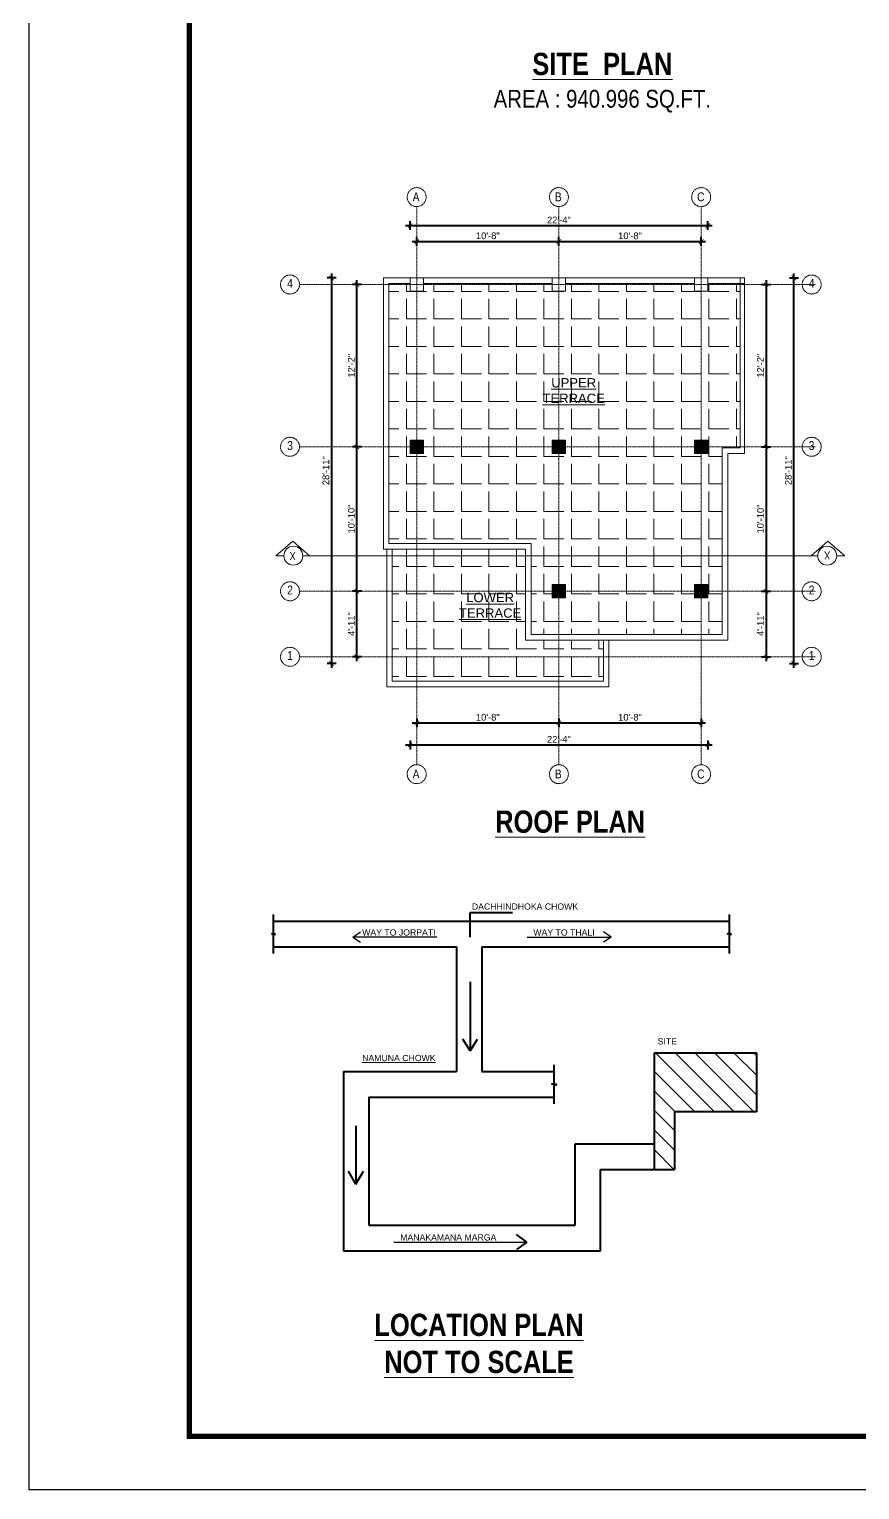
# Model space of a CAD drawing. Header units: inches. Extents: x 160056 to 168773, y -25300 to -22134.
# Drawn here: x 165598 to 166346, y -25300 to -23985 of the extents above; entities that cross this region are included whole.
import ezdxf

# ---------------------------------------------------------------- set-up
doc = ezdxf.new("R2010")
doc.units = ezdxf.units.IN
doc.header["$LTSCALE"] = 0.5
doc.header["$MEASUREMENT"] = 0
doc.header["$PDMODE"] = 66
doc.linetypes.add('CENTER', pattern=[2, 1.25, -0.25, 0.25, -0.25])
doc.linetypes.add('DASHED2', pattern=[0.375, 0.25, -0.125])
doc.layers.add('A-Hatch', color=7, linetype='Continuous')
for name, color, linetype, lineweight in [('Annotate-Lite.w', 177, 'Continuous', 9), ('Annotations-Bold.w', 177, 'Continuous', 13), ('river', 7, 'DASHED2', 25), ('TEXT', 220, 'Continuous', 9), ('Text-100.w', 254, 'Continuous', 9), ('wall', 1, 'Continuous', 40)]:
    doc.layers.add(name, color=color, linetype=linetype, lineweight=lineweight)
doc.styles.add('ARAIL', font='ARIALN.TTF')
doc.styles.add('arial', font='arial.ttf')
doc.styles.add('gaurav', font='arial.ttf')
doc.styles.get("Standard").update_dxf_attribs({"font": 'arial.ttf'})
doc.dimstyles.new('1 by 96', dxfattribs={"dimtxt": 6, "dimasz": 4, "dimexe": 4, "dimexo": 4, "dimgap": 2, "dimtad": 1, "dimdec": 0, "dimzin": 0, "dimdsep": 46, "dimlunit": 4, "dimtxsty": 'Standard', "dimblk": 'ARCHTICK', "dimcen": 0, "dimdle": 4, "dimadec": 0, "dimazin": 0, "dimtfac": 1, "dimtdec": 0, "dimtix": 1, "dimtofl": 0, "dimtmove": 1, "dimatfit": 3, "dimldrblk": 'ARCHTICK', "dimfxl": 4, "dimfxlon": 1, "dimtolj": 1, "dimtzin": 0, "dimlwd": -1, "dimlwe": -1, "dimarcsym": 0})

# ---------------------------------------------------------------- blocks, each defined once
blk = doc.blocks.new('_ArchTick')
at = {"color": 0, "linetype": 'ByBlock', "const_width": 0.15}
blk.add_lwpolyline([(-0.5, -0.5), (0.5, 0.5)], dxfattribs=at)
blk = doc.blocks.new('*D1726')
at = {"layer": 'Defpoints', "color": 0, "transparency": 16777216}
for p in [(166074.7, -24176.5), (165946.7, -24209.2), (166074.7, -24209.2)]:
    blk.add_point(p, dxfattribs=at)
at = {"layer": 'wall', "color": 0, "transparency": 16777216}
for p, q in [((165942.7, -24176.5), (166078.7, -24176.5)), ((165946.7, -24180.5), (165946.7, -24172.5)), ((166074.7, -24180.5), (166074.7, -24172.5))]:
    blk.add_line(p, q, dxfattribs=at)
at = {"layer": 'wall', "color": 0, "transparency": 16777216, "xscale": 4, "yscale": 4, "zscale": 4, "rotation": 180}
blk.add_blockref('_ArchTick', (165946.7, -24176.5), dxfattribs=at)
at = {"layer": 'wall', "color": 0, "transparency": 16777216, "xscale": 4, "yscale": 4, "zscale": 4}
blk.add_blockref('_ArchTick', (166074.7, -24176.5), dxfattribs=at)
at = {"layer": 'wall', "color": 0, "transparency": 16777216, "insert": (166010.7, -24171.4), "char_height": 6, "attachment_point": 5}
blk.add_mtext('\\A1;10\'-8"', dxfattribs=at)
blk = doc.blocks.new('*D1727')
at = {"layer": 'Defpoints', "color": 0, "transparency": 16777216}
for p in [(166202.7, -24176.5), (166074.7, -24209.2), (166202.7, -24209.2)]:
    blk.add_point(p, dxfattribs=at)
at = {"layer": 'wall', "color": 0, "transparency": 16777216}
for p, q in [((166070.7, -24176.5), (166206.7, -24176.5)), ((166074.7, -24180.5), (166074.7, -24172.5)), ((166202.7, -24180.5), (166202.7, -24172.5))]:
    blk.add_line(p, q, dxfattribs=at)
at = {"layer": 'wall', "color": 0, "transparency": 16777216, "xscale": 4, "yscale": 4, "zscale": 4, "rotation": 180}
blk.add_blockref('_ArchTick', (166074.7, -24176.5), dxfattribs=at)
at = {"layer": 'wall', "color": 0, "transparency": 16777216, "xscale": 4, "yscale": 4, "zscale": 4}
blk.add_blockref('_ArchTick', (166202.7, -24176.5), dxfattribs=at)
at = {"layer": 'wall', "color": 0, "transparency": 16777216, "insert": (166138.7, -24171.4), "char_height": 6, "attachment_point": 5}
blk.add_mtext('\\A1;10\'-8"', dxfattribs=at)
blk = doc.blocks.new('*D1728')
at = {"layer": 'Defpoints', "color": 0, "transparency": 16777216}
for p in [(166208.7, -24162.1), (165940.7, -24209.2), (166208.7, -24209.2)]:
    blk.add_point(p, dxfattribs=at)
at = {"layer": 'wall', "color": 0, "transparency": 16777216}
for p, q in [((165936.7, -24162.1), (166212.7, -24162.1)), ((165940.7, -24166.1), (165940.7, -24158.1)), ((166208.7, -24166.1), (166208.7, -24158.1))]:
    blk.add_line(p, q, dxfattribs=at)
at = {"layer": 'wall', "color": 0, "transparency": 16777216, "xscale": 4, "yscale": 4, "zscale": 4, "rotation": 180}
blk.add_blockref('_ArchTick', (165940.7, -24162.1), dxfattribs=at)
at = {"layer": 'wall', "color": 0, "transparency": 16777216, "xscale": 4, "yscale": 4, "zscale": 4}
blk.add_blockref('_ArchTick', (166208.7, -24162.1), dxfattribs=at)
at = {"layer": 'wall', "color": 0, "transparency": 16777216, "insert": (166074.7, -24157.1), "char_height": 6, "attachment_point": 5}
blk.add_mtext('\\A1;22\'-4"', dxfattribs=at)
blk = doc.blocks.new('*D1729')
at = {"layer": 'Defpoints', "color": 0, "transparency": 16777216}
for p in [(165892.9, -24491.2), (165940.7, -24491.2), (165940.7, -24550.2)]:
    blk.add_point(p, dxfattribs=at)
at = {"layer": 'wall', "color": 0, "transparency": 16777216}
for p, q in [((165896.9, -24491.2), (165888.9, -24491.2)), ((165892.9, -24554.2), (165892.9, -24487.2)), ((165896.9, -24550.2), (165888.9, -24550.2))]:
    blk.add_line(p, q, dxfattribs=at)
at = {"layer": 'wall', "color": 0, "transparency": 16777216, "xscale": 4, "yscale": 4, "zscale": 4}
for p, rotation in [((165892.9, -24491.2), 90), ((165892.9, -24550.2), 270)]:
    blk.add_blockref('_ArchTick', p, dxfattribs=dict(at, rotation=rotation))
at = {"layer": 'wall', "color": 0, "transparency": 16777216, "insert": (165887.9, -24520.7), "char_height": 6, "attachment_point": 5, "rotation": 90}
blk.add_mtext('\\A1;4\'-11"', dxfattribs=at)
blk = doc.blocks.new('*D1730')
at = {"layer": 'Defpoints', "color": 0, "transparency": 16777216}
for p in [(165892.9, -24361.2), (165940.7, -24361.2), (165940.7, -24491.2)]:
    blk.add_point(p, dxfattribs=at)
at = {"layer": 'wall', "color": 0, "transparency": 16777216}
for p, q in [((165896.9, -24361.2), (165888.9, -24361.2)), ((165892.9, -24495.2), (165892.9, -24357.2)), ((165896.9, -24491.2), (165888.9, -24491.2))]:
    blk.add_line(p, q, dxfattribs=at)
at = {"layer": 'wall', "color": 0, "transparency": 16777216, "xscale": 4, "yscale": 4, "zscale": 4}
for p, rotation in [((165892.9, -24361.2), 90), ((165892.9, -24491.2), 270)]:
    blk.add_blockref('_ArchTick', p, dxfattribs=dict(at, rotation=rotation))
at = {"layer": 'wall', "color": 0, "transparency": 16777216, "insert": (165887.9, -24426.2), "char_height": 6, "attachment_point": 5, "rotation": 90}
blk.add_mtext('\\A1;10\'-10"', dxfattribs=at)
blk = doc.blocks.new('*D1731')
at = {"layer": 'Defpoints', "color": 0, "transparency": 16777216}
for p in [(165892.9, -24215.2), (165940.7, -24215.2), (165940.7, -24361.2)]:
    blk.add_point(p, dxfattribs=at)
at = {"layer": 'wall', "color": 0, "transparency": 16777216}
for p, q in [((165896.9, -24215.2), (165888.9, -24215.2)), ((165892.9, -24365.2), (165892.9, -24211.2)), ((165896.9, -24361.2), (165888.9, -24361.2))]:
    blk.add_line(p, q, dxfattribs=at)
at = {"layer": 'wall', "color": 0, "transparency": 16777216, "xscale": 4, "yscale": 4, "zscale": 4}
for p, rotation in [((165892.9, -24215.2), 90), ((165892.9, -24361.2), 270)]:
    blk.add_blockref('_ArchTick', p, dxfattribs=dict(at, rotation=rotation))
at = {"layer": 'wall', "color": 0, "transparency": 16777216, "insert": (165887.9, -24288.2), "char_height": 6, "attachment_point": 5, "rotation": 90}
blk.add_mtext('\\A1;12\'-2"', dxfattribs=at)
blk = doc.blocks.new('*D1732')
at = {"layer": 'Defpoints', "color": 0, "transparency": 16777216}
for p in [(165940.7, -24209.2), (165870.1, -24556.2), (165940.7, -24556.2)]:
    blk.add_point(p, dxfattribs=at)
at = {"layer": 'wall', "color": 0, "transparency": 16777216}
for p, q in [((165870.1, -24205.2), (165870.1, -24560.2)), ((165874.1, -24209.2), (165866.1, -24209.2)), ((165874.1, -24556.2), (165866.1, -24556.2))]:
    blk.add_line(p, q, dxfattribs=at)
at = {"layer": 'wall', "color": 0, "transparency": 16777216, "xscale": 4, "yscale": 4, "zscale": 4}
for p, rotation in [((165870.1, -24209.2), 90), ((165870.1, -24556.2), 270)]:
    blk.add_blockref('_ArchTick', p, dxfattribs=dict(at, rotation=rotation))
at = {"layer": 'wall', "color": 0, "transparency": 16777216, "insert": (165865, -24382.7), "char_height": 6, "attachment_point": 5, "rotation": 90}
blk.add_mtext('\\A1;28\'-11"', dxfattribs=at)
blk = doc.blocks.new('*D1733')
at = {"layer": 'Defpoints', "color": 0, "transparency": 16777216}
for p in [(166208.7, -24215.2), (166208.7, -24361.2), (166261.1, -24361.2)]:
    blk.add_point(p, dxfattribs=at)
at = {"layer": 'wall', "color": 0, "transparency": 16777216}
for p, q in [((166257.1, -24215.2), (166265.1, -24215.2)), ((166261.1, -24211.2), (166261.1, -24365.2)), ((166257.1, -24361.2), (166265.1, -24361.2))]:
    blk.add_line(p, q, dxfattribs=at)
at = {"layer": 'wall', "color": 0, "transparency": 16777216, "xscale": 4, "yscale": 4, "zscale": 4}
for p, rotation in [((166261.1, -24215.2), 90), ((166261.1, -24361.2), 270)]:
    blk.add_blockref('_ArchTick', p, dxfattribs=dict(at, rotation=rotation))
at = {"layer": 'wall', "color": 0, "transparency": 16777216, "insert": (166256.1, -24288.2), "char_height": 6, "attachment_point": 5, "rotation": 90}
blk.add_mtext('\\A1;12\'-2"', dxfattribs=at)
blk = doc.blocks.new('*D1734')
at = {"layer": 'Defpoints', "color": 0, "transparency": 16777216}
for p in [(166208.7, -24361.2), (166208.7, -24491.2), (166261.1, -24491.2)]:
    blk.add_point(p, dxfattribs=at)
at = {"layer": 'wall', "color": 0, "transparency": 16777216}
for p, q in [((166257.1, -24361.2), (166265.1, -24361.2)), ((166261.1, -24357.2), (166261.1, -24495.2)), ((166257.1, -24491.2), (166265.1, -24491.2))]:
    blk.add_line(p, q, dxfattribs=at)
at = {"layer": 'wall', "color": 0, "transparency": 16777216, "xscale": 4, "yscale": 4, "zscale": 4}
for p, rotation in [((166261.1, -24361.2), 90), ((166261.1, -24491.2), 270)]:
    blk.add_blockref('_ArchTick', p, dxfattribs=dict(at, rotation=rotation))
at = {"layer": 'wall', "color": 0, "transparency": 16777216, "insert": (166256.1, -24426.2), "char_height": 6, "attachment_point": 5, "rotation": 90}
blk.add_mtext('\\A1;10\'-10"', dxfattribs=at)
blk = doc.blocks.new('*D1735')
at = {"layer": 'Defpoints', "color": 0, "transparency": 16777216}
for p in [(166208.7, -24491.2), (166080.7, -24550.2), (166261.1, -24550.2)]:
    blk.add_point(p, dxfattribs=at)
at = {"layer": 'wall', "color": 0, "transparency": 16777216}
for p, q in [((166257.1, -24491.2), (166265.1, -24491.2)), ((166261.1, -24487.2), (166261.1, -24554.2)), ((166257.1, -24550.2), (166265.1, -24550.2))]:
    blk.add_line(p, q, dxfattribs=at)
at = {"layer": 'wall', "color": 0, "transparency": 16777216, "xscale": 4, "yscale": 4, "zscale": 4}
for p, rotation in [((166261.1, -24491.2), 90), ((166261.1, -24550.2), 270)]:
    blk.add_blockref('_ArchTick', p, dxfattribs=dict(at, rotation=rotation))
at = {"layer": 'wall', "color": 0, "transparency": 16777216, "insert": (166256.1, -24520.7), "char_height": 6, "attachment_point": 5, "rotation": 90}
blk.add_mtext('\\A1;4\'-11"', dxfattribs=at)
blk = doc.blocks.new('*D1736')
at = {"layer": 'Defpoints', "color": 0, "transparency": 16777216}
for p in [(166080.7, -24209.2), (166286.2, -24209.2), (166080.7, -24556.2)]:
    blk.add_point(p, dxfattribs=at)
at = {"layer": 'wall', "color": 0, "transparency": 16777216}
for p, q in [((166286.2, -24560.2), (166286.2, -24205.2)), ((166282.2, -24209.2), (166290.2, -24209.2)), ((166282.2, -24556.2), (166290.2, -24556.2))]:
    blk.add_line(p, q, dxfattribs=at)
at = {"layer": 'wall', "color": 0, "transparency": 16777216, "xscale": 4, "yscale": 4, "zscale": 4}
for p, rotation in [((166286.2, -24209.2), 90), ((166286.2, -24556.2), 270)]:
    blk.add_blockref('_ArchTick', p, dxfattribs=dict(at, rotation=rotation))
at = {"layer": 'wall', "color": 0, "transparency": 16777216, "insert": (166281.2, -24382.7), "char_height": 6, "attachment_point": 5, "rotation": 90}
blk.add_mtext('\\A1;28\'-11"', dxfattribs=at)
blk = doc.blocks.new('*D1737')
at = {"layer": 'Defpoints', "color": 0, "transparency": 16777216}
for p in [(165946.7, -24556.2), (166074.7, -24556.2), (166074.7, -24609.6)]:
    blk.add_point(p, dxfattribs=at)
at = {"layer": 'wall', "color": 0, "transparency": 16777216}
for p, q in [((165942.7, -24609.6), (166078.7, -24609.6)), ((165946.7, -24605.6), (165946.7, -24613.6)), ((166074.7, -24605.6), (166074.7, -24613.6))]:
    blk.add_line(p, q, dxfattribs=at)
at = {"layer": 'wall', "color": 0, "transparency": 16777216, "xscale": 4, "yscale": 4, "zscale": 4, "rotation": 180}
blk.add_blockref('_ArchTick', (165946.7, -24609.6), dxfattribs=at)
at = {"layer": 'wall', "color": 0, "transparency": 16777216, "xscale": 4, "yscale": 4, "zscale": 4}
blk.add_blockref('_ArchTick', (166074.7, -24609.6), dxfattribs=at)
at = {"layer": 'wall', "color": 0, "transparency": 16777216, "insert": (166010.7, -24604.6), "char_height": 6, "attachment_point": 5}
blk.add_mtext('\\A1;10\'-8"', dxfattribs=at)
blk = doc.blocks.new('*D1738')
at = {"layer": 'Defpoints', "color": 0, "transparency": 16777216}
for p in [(166202.7, -24497.2), (166074.7, -24556.2), (166202.7, -24609.6)]:
    blk.add_point(p, dxfattribs=at)
at = {"layer": 'wall', "color": 0, "transparency": 16777216}
for p, q in [((166070.7, -24609.6), (166206.7, -24609.6)), ((166074.7, -24605.6), (166074.7, -24613.6)), ((166202.7, -24605.6), (166202.7, -24613.6))]:
    blk.add_line(p, q, dxfattribs=at)
at = {"layer": 'wall', "color": 0, "transparency": 16777216, "xscale": 4, "yscale": 4, "zscale": 4, "rotation": 180}
blk.add_blockref('_ArchTick', (166074.7, -24609.6), dxfattribs=at)
at = {"layer": 'wall', "color": 0, "transparency": 16777216, "xscale": 4, "yscale": 4, "zscale": 4}
blk.add_blockref('_ArchTick', (166202.7, -24609.6), dxfattribs=at)
at = {"layer": 'wall', "color": 0, "transparency": 16777216, "insert": (166138.7, -24604.6), "char_height": 6, "attachment_point": 5}
blk.add_mtext('\\A1;10\'-8"', dxfattribs=at)
blk = doc.blocks.new('*D1739')
at = {"layer": 'Defpoints', "color": 0, "transparency": 16777216}
for p in [(166208.7, -24497.2), (165940.7, -24556.2), (166208.7, -24629.5)]:
    blk.add_point(p, dxfattribs=at)
at = {"layer": 'wall', "color": 0, "transparency": 16777216}
for p, q in [((165940.7, -24625.5), (165940.7, -24633.5)), ((166208.7, -24625.5), (166208.7, -24633.5)), ((165936.7, -24629.5), (166212.7, -24629.5))]:
    blk.add_line(p, q, dxfattribs=at)
at = {"layer": 'wall', "color": 0, "transparency": 16777216, "xscale": 4, "yscale": 4, "zscale": 4, "rotation": 180}
blk.add_blockref('_ArchTick', (165940.7, -24629.5), dxfattribs=at)
at = {"layer": 'wall', "color": 0, "transparency": 16777216, "xscale": 4, "yscale": 4, "zscale": 4}
blk.add_blockref('_ArchTick', (166208.7, -24629.5), dxfattribs=at)
at = {"layer": 'wall', "color": 0, "transparency": 16777216, "insert": (166074.7, -24624.4), "char_height": 6, "attachment_point": 5}
blk.add_mtext('\\A1;22\'-4"', dxfattribs=at)

msp = doc.modelspace()

# ---------------------------------------------------------------- hatches: boundary and pattern name
at = {"layer": 'A-Hatch'}
h = msp.add_hatch(dxfattribs=at)
h.set_pattern_fill('ANSI31', color=256, scale=100, angle=-90)
h.set_pattern_definition([(315, (5132.684, -2824.021), (8.8388348, 8.8388348), [])])
h.paths.add_polyline_path([(166252.5, -24959.6), (166252.5, -24906.4), (166160.7, -24906.4), (166160.7, -25011.4), (166178.6, -25011.4), (166178.6, -24959.6)])
at = {"layer": 'Annotations-Bold.w', "linetype": 'CENTER', "ltscale": 0.3}
h = msp.add_hatch(dxfattribs=at)
h.set_pattern_fill('ANGLE', color=0, scale=90, style=0)
h.set_pattern_definition([(0, (14071.454, -2812.652), (0, 24.75), [18, -6.75]), (90, (14071.454, -2812.652), (-24.75, 2e-15), [18, -6.75])])
h.paths.add_polyline_path([(166221.7, -24362.2), (166237.7, -24362.2), (166237.7, -24214.2), (166208.7, -24214.2), (166208.7, -24221.2), (166196.7, -24221.2), (166196.7, -24214.2), (166080.7, -24214.2), (166080.7, -24221.2), (166068.7, -24221.2), (166068.7, -24214.2), (165952.7, -24214.2), (165952.7, -24221.2), (165940.7, -24221.2), (165940.7, -24214.2), (165921.7, -24214.2), (165921.7, -24448.2), (166049.7, -24448.2), (166049.7, -24530.2), (166221.7, -24530.2)])
h.paths.add_polyline_path([(166080.7, -24367.2), (166068.7, -24367.2), (166068.7, -24355.2), (166080.7, -24355.2)], flags=16)
h.paths.add_polyline_path([(166196.7, -24367.2), (166196.7, -24355.2), (166208.7, -24355.2), (166208.7, -24367.2)], flags=16)
h.paths.add_polyline_path([(166080.7, -24485.2), (166080.7, -24497.2), (166068.7, -24497.2), (166068.7, -24485.2)], flags=16)
h.paths.add_polyline_path([(166196.7, -24485.2), (166208.7, -24485.2), (166208.7, -24497.2), (166196.7, -24497.2)], flags=16)
h.paths.add_polyline_path([(165952.7, -24367.2), (165940.7, -24367.2), (165940.7, -24355.2), (165952.7, -24355.2)], flags=16)
h.paths.add_polyline_path([(166044.7, -24535.2), (166044.7, -24453.2), (165924.7, -24453.2), (165924.7, -24572.2), (166114.7, -24572.2), (166114.7, -24535.2)])
h.paths.add_polyline_path([(166058.1, -24326.6), (166118.3, -24326.6), (166118.3, -24295.1), (166058.1, -24295.1)], flags=24)
h.paths.add_polyline_path([(165982.9, -24519.9), (166043.1, -24519.9), (166043.1, -24488.4), (165982.9, -24488.4)], flags=24)
at = {"layer": 'wall'}
for points in [[(165952.7, -24355.2), (165940.7, -24355.2), (165940.7, -24367.2), (165952.7, -24367.2)], [(166080.7, -24355.2), (166068.7, -24355.2), (166068.7, -24367.2), (166080.7, -24367.2)], [(166208.7, -24355.2), (166196.7, -24355.2), (166196.7, -24367.2), (166208.7, -24367.2)], [(166080.7, -24485.2), (166068.7, -24485.2), (166068.7, -24497.2), (166080.7, -24497.2)], [(166208.7, -24485.2), (166196.7, -24485.2), (166196.7, -24497.2), (166208.7, -24497.2)]]:
    msp.add_hatch(color=256, dxfattribs=at).paths.add_polyline_path(points)

# ---------------------------------------------------------------- linework, layer by layer
msp.add_lwpolyline([(165598, -25299.7), (165598, -23054.7), (168772.8, -23054.7), (168772.8, -25299.7)], close=True)
at = {"const_width": 4.8}
msp.add_lwpolyline([(168724.8, -25251.7), (168724.8, -23102.7), (165742, -23102.7), (165742, -25251.7)], close=True, dxfattribs=at)
at = {"layer": 'Annotate-Lite.w', "color": 1}
for p, q in [((165916.7, -24209.2), (165916.7, -24453.2)), ((165940.7, -24209.2), (165916.7, -24209.2)), ((165921.7, -24214.2), (165940.7, -24214.2)), ((165921.7, -24214.2), (165921.7, -24448.2)), ((165940.7, -24209.2), (166208.7, -24209.2)), ((166080.7, -24214.2), (166196.7, -24214.2)), ((166208.7, -24209.2), (166241.7, -24209.2)), ((166208.7, -24214.2), (166241.7, -24214.2)), ((166237.7, -24209.2), (166237.7, -24362.2)), ((166241.7, -24209.2), (166241.7, -24367.2)), ((166221.7, -24362.2), (166221.7, -24530.2)), ((166221.7, -24362.2), (166237.7, -24362.2)), ((166226.7, -24367.2), (166226.7, -24535.2)), ((166226.7, -24367.2), (166241.7, -24367.2)), ((166044.7, -24453.2), (165916.7, -24453.2)), ((165919.7, -24453.2), (165919.7, -24577.2)), ((166049.7, -24448.2), (165921.7, -24448.2)), ((165924.7, -24453.2), (165924.7, -24572.2)), ((166044.7, -24453.2), (166044.7, -24535.2)), ((166049.7, -24448.2), (166049.7, -24530.2)), ((166044.7, -24535.2), (166222.7, -24535.2)), ((166049.7, -24530.2), (166221.7, -24530.2)), ((166114.7, -24572.2), (166114.7, -24535.2)), ((166119.7, -24577.2), (166119.7, -24535.2)), ((166208.7, -24535.2), (166226.7, -24535.2)), ((165924.7, -24572.2), (166114.7, -24572.2)), ((165919.7, -24577.2), (166068.7, -24577.2)), ((165919.7, -24577.2), (166068.7, -24577.2)), ((165919.7, -24577.2), (166119.7, -24577.2))]:
    msp.add_line(p, q, dxfattribs=at)
at = {"layer": 'Annotate-Lite.w'}
for p, q in [((165940.7, -24209.2), (165940.7, -24221.2)), ((165952.7, -24214.2), (166068.7, -24214.2))]:
    msp.add_line(p, q, dxfattribs=at)
for points in [[(165940.7, -24209.2), (165952.7, -24209.2), (165952.7, -24221.2), (165940.7, -24221.2)], [(166068.7, -24209.2), (166080.7, -24209.2), (166080.7, -24221.2), (166068.7, -24221.2)], [(166196.7, -24209.2), (166208.7, -24209.2), (166208.7, -24221.2), (166196.7, -24221.2)], [(165940.7, -24355.2), (165952.7, -24355.2), (165952.7, -24367.2), (165940.7, -24367.2)], [(166068.7, -24355.2), (166080.7, -24355.2), (166080.7, -24367.2), (166068.7, -24367.2)], [(166196.7, -24355.2), (166208.7, -24355.2), (166208.7, -24367.2), (166196.7, -24367.2)], [(166068.7, -24485.2), (166080.7, -24485.2), (166080.7, -24497.2), (166068.7, -24497.2)], [(166196.7, -24485.2), (166208.7, -24485.2), (166208.7, -24497.2), (166196.7, -24497.2)]]:
    msp.add_lwpolyline(points, close=True, dxfattribs=at)
at = {"layer": 'Annotations-Bold.w', "color": 0, "linetype": 'CENTER', "ltscale": 0.3}
for p, q in [((165946.7, -24145), (165946.7, -24647.3)), ((166074.7, -24145), (166074.7, -24647.3)), ((166202.7, -24145), (166202.7, -24647.3)), ((166305.7, -24215.2), (165841.2, -24215.2)), ((166305.7, -24361.2), (165841.2, -24361.2)), ((166305.7, -24491.2), (165841.2, -24491.2)), ((166305.7, -24550.2), (165841.2, -24550.2))]:
    msp.add_line(p, q, dxfattribs=at)
for centre in [(165946.7, -24136.5), (166074.7, -24136.5), (166202.7, -24136.5), (165832.7, -24215.2), (166302.2, -24215.2), (165832.7, -24361.2), (166302.2, -24361.2), (165832.7, -24491.2), (166302.2, -24491.2), (165832.7, -24550.2), (166302.2, -24550.2), (165946.7, -24655.8), (166074.7, -24655.8), (166202.7, -24655.8)]:
    msp.add_circle(centre, 8.53, dxfattribs=at)
at = {"layer": 'river', "color": 1, "linetype": 'Continuous', "ltscale": 10}
for p, q in [((165889.1, -24802.5), (165896.1, -24797.8)), ((166121.8, -24802.5), (166114.8, -24797.8)), ((165964.8, -24802.5), (165889.1, -24802.5)), ((165889.1, -24802.5), (165896.1, -24807.1)), ((166046.1, -24802.5), (166121.8, -24802.5)), ((166121.8, -24802.5), (166114.8, -24807.1)), ((165926.2, -25076.9), (166045.7, -25076.9))]:
    msp.add_line(p, q, dxfattribs=at)
at = {"layer": 'TEXT'}
for points in [[(165827.1, -24459.2), (165820, -24459.2), (165835.1, -24446.1), (165850.3, -24459.2)], [(166324.8, -24459.2), (166331.9, -24459.2), (166316.8, -24446.1), (166301.6, -24459.2)], [(166113.5, -24459.2), (165844.2, -24459.2)], [(166113.5, -24459.2), (166307.7, -24459.2)]]:
    msp.add_lwpolyline(points, dxfattribs=at)
for centre in [(165835.7, -24459.2), (166316.2, -24459.2)]:
    msp.add_circle(centre, 8.53, dxfattribs=at)
at = {"layer": 'wall'}
for p, q in [((165994.8, -24802.5), (165994.8, -24780.3)), ((165994.8, -24780.3), (166032.9, -24780.3)), ((165817.9, -24788.1), (166228.3, -24788.1)), ((165817.9, -24811.1), (165982.5, -24811.1)), ((165982.5, -24811.1), (165982.5, -24923.4)), ((166005.4, -24811.1), (166228.3, -24811.1)), ((166005.4, -24811.1), (166005.4, -24923.4)), ((165994.8, -24842.7), (165994.8, -24904.7)), ((165994.8, -24904.7), (165988.3, -24894.2)), ((165994.8, -24904.7), (166001.4, -24894.2)), ((166160.7, -25011.4), (166160.7, -24906.4)), ((166160.7, -24906.4), (166252.5, -24906.4)), ((166252.5, -24906.4), (166252.5, -24959.6)), ((165880.7, -24923.4), (165982.5, -24923.4)), ((165880.7, -24923.4), (165880.7, -25084.6)), ((166005.4, -24923.4), (166070.5, -24923.4)), ((165903.6, -24946.4), (166070.5, -24946.4)), ((165903.6, -24946.4), (165903.6, -25061.6)), ((166252.5, -24959.6), (166178.6, -24959.6)), ((166178.6, -24959.6), (166178.6, -25011.4)), ((165892, -24972.2), (165892, -25024.8)), ((166089.2, -25061.6), (166089.2, -24988.4)), ((166089.2, -24988.4), (166160.7, -24988.4)), ((165892, -25024.8), (165885.2, -25012.9)), ((165892, -25024.8), (165898.7, -25012.9)), ((166112.1, -25084.6), (166112.1, -25011.4)), ((166112.1, -25011.4), (166178.6, -25011.4)), ((165903.6, -25061.6), (166089.2, -25061.6)), ((166045.7, -25076.9), (166036.4, -25070.1)), ((165880.7, -25084.6), (166112.1, -25084.6)), ((166045.7, -25076.9), (166036.4, -25083.6))]:
    msp.add_line(p, q, dxfattribs=at)
at = {"layer": 'wall', "linetype": 'Continuous'}
for points in [[(165817.9, -24817.1), (165817.9, -24800.3), (165819.4, -24799.7), (165816.4, -24799.5), (165817.9, -24798.8), (165817.9, -24782.1)], [(166228.3, -24817.1), (166228.3, -24800.5), (166229.8, -24799.7), (166226.5, -24799.5), (166228.3, -24798.9), (166228.3, -24782.1)], [(166070.5, -24952.4), (166070.5, -24936), (166072.4, -24935), (166068.2, -24934.8), (166070.5, -24933.8), (166070.5, -24917.4)]]:
    msp.add_lwpolyline(points, dxfattribs=at)

# ---------------------------------------------------------------- texts
at = {"layer": 'Annotations-Bold.w', "color": 0, "linetype": 'CENTER', "ltscale": 0.3}
for s, width, insert, char_height, attachment_point, style in [('A', 6.539, (165943.1, -24132.3), 8, 1, 'ARAIL'), ('B', 6.539, (166071.1, -24132.3), 8, 1, 'ARAIL'), ('C', 6.539, (166199.1, -24132.3), 8, 1, 'ARAIL'), ('4', 6.539, (165830.2, -24210.1), 8, 1, 'ARAIL'), ('4', 6.539, (166299.6, -24210.1), 8, 1, 'ARAIL'), ('3', 6.539, (165830.2, -24356.1), 8, 1, 'ARAIL'), ('3', 6.539, (166299.6, -24356.1), 8, 1, 'ARAIL'), ('2', 6.539, (165830.2, -24486.1), 8, 1, 'ARAIL'), ('2', 6.539, (166299.6, -24486.1), 8, 1, 'ARAIL'), ('1', 6.539, (165830.2, -24545.1), 8, 1, 'ARAIL'), ('1', 6.539, (166299.6, -24545.1), 8, 1, 'ARAIL'), ('A', 6.539, (165943.1, -24651.6), 8, 1, 'ARAIL'), ('B', 6.539, (166071.1, -24651.6), 8, 1, 'ARAIL'), ('C', 6.539, (166199.1, -24651.6), 8, 1, 'ARAIL'), ('DACHHINDHOKA CHOWK', 104.247, (165996.4, -24772.1), 5.6, 1, 'gaurav'), ('WAY TO JORPATI', 67.523, (165963.7, -24795.4), 5.6, 3, 'gaurav'), ('WAY TO THALI', 62.396, (166051.7, -24795.4), 5.6, 1, 'gaurav'), ('SITE', 39.623, (166163.6, -24893.4), 5.6, 1, 'gaurav'), ('{\\LNAMUNA CHOWK}', 67.523, (165963.7, -24908.4), 5.6, 3, 'gaurav'), ('MANAKAMANA MARGA', 98.981, (165931.9, -25069.8), 5.6, 1, 'gaurav')]:
    msp.add_mtext_dynamic_manual_height_columns(s, width=width, gutter_width=100, heights=[0], dxfattribs=dict(at, insert=insert, char_height=char_height, attachment_point=attachment_point, style=style))
at = {"layer": 'Annotations-Bold.w', "color": 0, "linetype": 'CENTER', "ltscale": 0.3, "char_height": 8.4, "width": 77.271, "attachment_point": 2, "style": 'gaurav'}
for s, insert in [('{\\LUPPER\\PTERRACE}', (166088, -24299.4)), ('{\\LLOWER\\PTERRACE}', (166012.8, -24492.6))]:
    msp.add_mtext(s, dxfattribs=dict(at, insert=insert))
at = {"layer": 'TEXT', "insert": (165832.3, -24463.2), "char_height": 7.2, "attachment_point": 7, "style": 'ARAIL'}
msp.add_mtext_dynamic_manual_height_columns('X', width=125.465, gutter_width=90, heights=[0], dxfattribs=at)
at = {"layer": 'TEXT', "insert": (166313.4, -24455.3), "char_height": 7.2, "attachment_point": 9, "rotation": 180, "style": 'ARAIL'}
msp.add_mtext_dynamic_manual_height_columns('X', width=125.465, gutter_width=90, heights=[0], dxfattribs=at)
at = {"layer": 'Text-100.w', "char_height": 20, "attachment_point": 2, "style": 'arial'}
for s, insert, width in [('\\A1;{\\fArial Narrow|b1|i0|c0|p34;\\LSITE  PLAN\\P\\fArial Narrow|b0|i0|c0|p34;\\H0.8x;\\lAREA : 940.996 SQ.FT.\\H1.02306x; }', (166113.8, -24006.7), 286.682), ('\\A1;{\\fArial Narrow|b1|i0|c0|p34;\\LROOF PLAN}', (166084.8, -24688.5), 569.102), ('\\A1;{\\fArial Narrow|b1|i0|c0|p34;\\LLOCATION PLAN\\PNOT TO SCALE}', (166002.8, -25141.3), 569.102)]:
    msp.add_mtext(s, dxfattribs=dict(at, insert=insert, width=width))

# ---------------------------------------------------------------- dimensions: what is measured, and where the dimension line sits
at = {"layer": 'wall'}
for base, p1, p2, picture, middle in [((166208.7, -24162.1), (165940.7, -24209.2), (166208.7, -24209.2), '*D1728', (166074.7, -24157.1)), ((166074.7, -24176.5), (165946.7, -24209.2), (166074.7, -24209.2), '*D1726', (166010.7, -24171.4)), ((166202.7, -24176.5), (166074.7, -24209.2), (166202.7, -24209.2), '*D1727', (166138.7, -24171.4)), ((166208.7, -24629.5), (165940.7, -24556.2), (166208.7, -24497.2), '*D1739', (166074.7, -24624.4)), ((166202.7, -24609.6), (166074.7, -24556.2), (166202.7, -24497.2), '*D1738', (166138.7, -24604.6)), ((166074.7, -24609.6), (165946.7, -24556.2), (166074.7, -24556.2), '*D1737', (166010.7, -24604.6))]:
    dim = msp.add_linear_dim(base=base, p1=p1, p2=p2, dimstyle='1 by 96', dxfattribs=at)
    dim.commit()
    dim.dimension.update_dxf_attribs({"geometry": picture, "text_midpoint": middle})
for base, p1, p2, picture, middle in [((165870.1, -24556.2), (165940.7, -24209.2), (165940.7, -24556.2), '*D1732', (165865, -24382.7)), ((166286.2, -24209.2), (166080.7, -24556.2), (166080.7, -24209.2), '*D1736', (166281.2, -24382.7)), ((165892.9, -24215.2), (165940.7, -24361.2), (165940.7, -24215.2), '*D1731', (165887.9, -24288.2)), ((166261.1, -24361.2), (166208.7, -24215.2), (166208.7, -24361.2), '*D1733', (166256.1, -24288.2)), ((165892.9, -24361.2), (165940.7, -24491.2), (165940.7, -24361.2), '*D1730', (165887.9, -24426.2)), ((166261.1, -24491.2), (166208.7, -24361.2), (166208.7, -24491.2), '*D1734', (166256.1, -24426.2)), ((165892.9, -24491.2), (165940.7, -24550.2), (165940.7, -24491.2), '*D1729', (165887.9, -24520.7)), ((166261.1, -24550.2), (166208.7, -24491.2), (166080.7, -24550.2), '*D1735', (166256.1, -24520.7))]:
    dim = msp.add_linear_dim(base=base, p1=p1, p2=p2, angle=90, dimstyle='1 by 96', dxfattribs=at)
    dim.commit()
    dim.dimension.update_dxf_attribs({"geometry": picture, "text_midpoint": middle})

doc.saveas('drawing.dxf')
